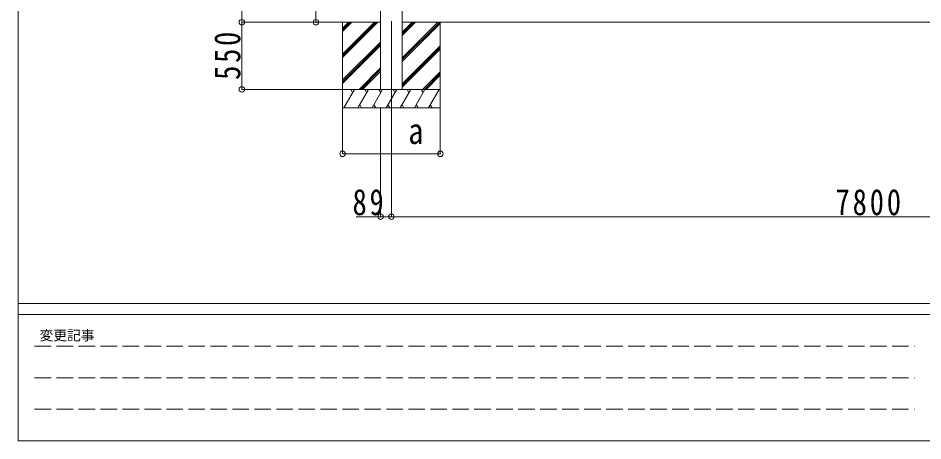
# Model space of a CAD drawing. Units: millimetres at full size. Extents: x -12578 to 12718, y -8779 to 8681.
# Drawn here: x -12578 to -5171, y -8779 to -5315 of the extents above; entities that cross this region are included whole.
import ezdxf
from ezdxf.enums import TextEntityAlignment as Align

# ---------------------------------------------------------------- set-up
doc = ezdxf.new("R2010")
doc.units = ezdxf.units.MM
doc.header["$LTSCALE"] = 45
doc.header["$PDMODE"] = 32
doc.header["$PDSIZE"] = 45
doc.linetypes.add('DASHED3', pattern=[4, 3, -1])
for name, color, linetype, lineweight in [('0-0_0', 7, 'Continuous', 9), ('0-1_本体', 4, 'Continuous', 9), ('0-8_PARTS2', 2, 'Continuous', 9), ('0-A_寸法', 6, 'Continuous', 9), ('F-0_240', 7, 'Continuous', 9)]:
    doc.layers.add(name, color=color, linetype=linetype, lineweight=lineweight)
doc.styles.add('ＭＳ ゴシック', font='')
doc.styles.get('ＭＳ ゴシック').set_extended_font_data('MS Gothic')

msp = doc.modelspace()

# ---------------------------------------------------------------- linework, layer by layer
at = {"layer": '0-0_0'}
for p, q in [((-9610.92, -5349.22), (-10302.55, -5349.22)), ((-9921.92, -5349.22), (-9921.92, -6049.22)), ((-9921.92, -5609.95), (-9661.19, -5349.22)), ((-9921.92, -5624.09), (-9647.04, -5349.22)), ((-9921.92, -5638.23), (-9632.9, -5349.22)), ((-9921.92, -5426.1), (-9845.04, -5349.22)), ((-9921.92, -5411.96), (-9859.18, -5349.22)), ((-9921.92, -5397.81), (-9873.34, -5349.23)), ((-9873.33, -5349.23), (-9873.32, -5349.22)), ((-9432.92, -5349.22), (-1810.92, -5349.22)), ((-9432.92, -5457.6), (-9324.54, -5349.22)), ((-9432.92, -5443.46), (-9338.68, -5349.22)), ((-9432.92, -5429.31), (-9352.82, -5349.22)), ((-9432.92, -5641.45), (-9140.7, -5349.23)), ((-9432.92, -5655.59), (-9126.55, -5349.23)), ((-9432.92, -5669.73), (-9121.92, -5358.73)), ((-9121.92, -5349.22), (-9121.92, -6049.22)), ((-9921.92, -5822.08), (-9610.92, -5511.08)), ((-9921.92, -5836.22), (-9610.92, -5525.22)), ((-9921.92, -5850.36), (-9610.92, -5539.36)), ((-9432.92, -5853.58), (-9121.92, -5542.58)), ((-9432.92, -5867.72), (-9121.92, -5556.72)), ((-9432.92, -5881.86), (-9121.92, -5570.86)), ((-9786.93, -5899.22), (-9610.92, -5723.21)), ((-9772.78, -5899.22), (-9610.92, -5737.35)), ((-9758.64, -5899.22), (-9610.92, -5751.49)), ((-9266.43, -5899.22), (-9121.92, -5754.71)), ((-9252.28, -5899.22), (-9121.92, -5768.85)), ((-9238.14, -5899.22), (-9121.92, -5782.99)), ((-9121.92, -5899.22), (-9921.92, -5899.22)), ((-9911.63, -6049.22), (-9825.03, -5899.22)), ((-9840.03, -5925.2), (-9855.03, -5899.22)), ((-9796.16, -6049.22), (-9709.56, -5899.22)), ((-9724.56, -5925.2), (-9739.56, -5899.22)), ((-9680.69, -6049.22), (-9594.09, -5899.22)), ((-9609.09, -5925.2), (-9624.09, -5899.22)), ((-9565.22, -6049.22), (-9478.62, -5899.22)), ((-9493.62, -5925.2), (-9508.62, -5899.22)), ((-9449.75, -6049.22), (-9363.15, -5899.22)), ((-9378.15, -5925.2), (-9393.15, -5899.22)), ((-9334.28, -6049.22), (-9247.68, -5899.22)), ((-9277.68, -5899.22), (-9262.68, -5925.2)), ((-9218.81, -6049.22), (-9132.2, -5899.22)), ((-9921.92, -6049.22), (-9121.92, -6049.22)), ((-9781.16, -6023.24), (-9766.16, -6049.22)), ((-9665.69, -6023.24), (-9650.69, -6049.22)), ((-9550.22, -6023.24), (-9535.22, -6049.22)), ((-9434.75, -6023.24), (-9419.75, -6049.22)), ((-9319.28, -6023.24), (-9304.28, -6049.22)), ((-9203.81, -6023.24), (-9188.81, -6049.22))]:
    msp.add_line(p, q, dxfattribs=at)
at = {"layer": '0-1_本体'}
msp.add_line((-9432.93, -3019.22), (-9432.93, -5899.22), dxfattribs=at)
msp.add_lwpolyline([(-9433.02, -3019.22), (-9457.02, -3019.22), (-9610.93, -3056.17), (-9610.93, -5899.22)], dxfattribs=at)
at = {"layer": '0-8_PARTS2'}
msp.add_line((-9521.93, -5340.01), (-9521.93, -6190.25), dxfattribs=at)
at = {"layer": '0-A_寸法'}
for p, q in [((-10746.34, -5349.22), (-10746.34, -3046.07)), ((-10140.11, -5349.22), (-10140.11, -3149.22)), ((-10746.34, -5349.22), (-10140.11, -5349.22)), ((-10746.34, -5899.22), (-10746.34, -5349.22)), ((-10140.11, -5349.22), (-9697.35, -5349.22)), ((-10746.34, -5899.22), (-9921.42, -5899.22)), ((-9921.83, -6427.11), (-9921.83, -6052.7)), ((-9610.93, -6942.1), (-9610.93, -6052.7)), ((-9521.93, -6942.1), (-9521.93, -6052.7)), ((-9121.83, -6427.11), (-9121.83, -6052.7)), ((-9921.83, -6427.11), (-9121.83, -6427.11)), ((-9610.93, -6942.1), (-9810.93, -6942.1)), ((-9521.93, -6942.1), (-9610.93, -6942.1)), ((-9521.93, -6942.1), (-1721.9, -6942.1))]:
    msp.add_line(p, q, dxfattribs=at)
for p in [(-10746.34, -5349.22), (-10140.11, -5349.22), (-10746.34, -5899.22), (-9921.83, -6427.11), (-9121.83, -6427.11), (-9610.93, -6942.1), (-9521.93, -6942.1)]:
    msp.add_point(p, dxfattribs=at)
at = {"layer": 'F-0_240', "color": 5}
for p, q in [((-12578.18, 8681.02), (-12578.18, -8778.98)), ((-12578.18, -7653.98), (12081.82, -7653.98)), ((-12578.18, -7743.98), (8081.68, -7743.98)), ((-12578.18, -8778.98), (12081.82, -8778.98))]:
    msp.add_line(p, q, dxfattribs=at)
at = {"layer": 'F-0_240', "color": 4, "linetype": 'DASHED3'}
for p, q in [((-12443.18, -8002.74), (-5238.32, -8002.74)), ((-12443.18, -8261.48), (-5238.32, -8261.48)), ((-12443.18, -8520.23), (-5238.32, -8520.23))]:
    msp.add_line(p, q, dxfattribs=at)

# ---------------------------------------------------------------- texts
at = {"layer": '0-A_寸法', "color": 7, "style": 'ＭＳ ゴシック', "width": 0.85}
msp.add_text('a', height=214.4, dxfattribs=at).set_placement((-9383.71, -6410.31), align=Align.BOTTOM_LEFT)
at = {"layer": '0-A_寸法', "color": 7, "insert": (-10755.34, -5821.09), "char_height": 214.4, "attachment_point": 7, "rotation": 90, "style": 'ＭＳ ゴシック'}
msp.add_mtext('\\T1.19;\\W0.8;550', dxfattribs=at)
at = {"layer": '0-A_寸法', "color": 7, "char_height": 214.4, "attachment_point": 7, "style": 'ＭＳ ゴシック'}
for s, insert in [('\\T1.19;\\W0.8;89', (-9840.31, -6933.1)), ('\\T1.2;\\W0.8;7800', (-5886.29, -6933.1))]:
    msp.add_mtext(s, dxfattribs=dict(at, insert=insert))
at = {"layer": 'F-0_240', "style": 'ＭＳ ゴシック'}
msp.add_text('変更記事', height=82.48, dxfattribs=at).set_placement((-12402.34, -7980.23), align=Align.BOTTOM_LEFT)

doc.saveas('drawing.dxf')
